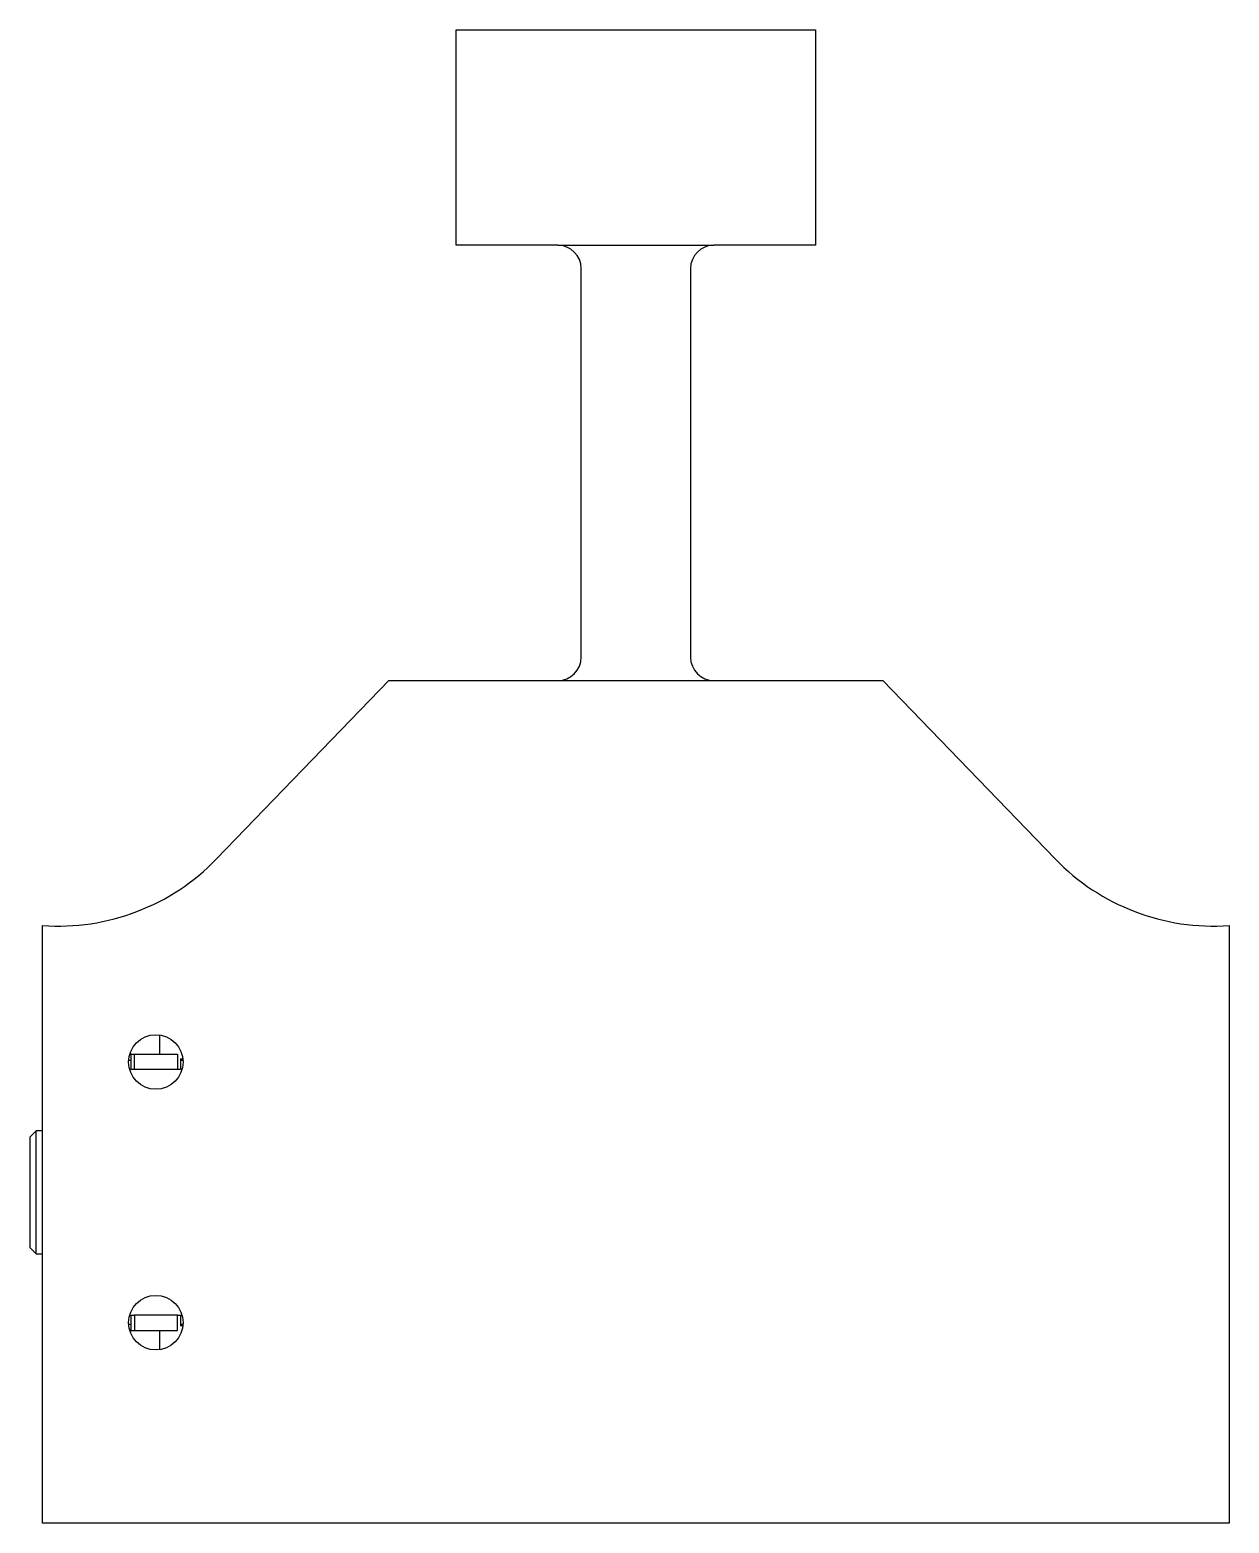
# Model space of a CAD drawing. Extents: x 2.55 to 7.7, y 3.55 to 4.51.
# Drawn here: x 2.553 to 3.321, y 3.549 to 4.506 of the extents above; entities that cross this region are included whole.
import ezdxf

# ---------------------------------------------------------------- set-up
doc = ezdxf.new("R2010")
doc.units = 0
doc.header["$MEASUREMENT"] = 0
doc.layers.get('0').update_dxf_attribs({"linetype": 'CONTINUOUS'})

msp = doc.modelspace()

# ---------------------------------------------------------------- linework, layer by layer
at = {"color": 7, "linetype": 'CONTINUOUS'}
for p, q in [((2.82639, 4.3682), (2.82639, 4.5062)), ((2.82639, 4.5062), (3.05639, 4.5062)), ((3.05639, 4.5062), (3.05639, 4.3682)), ((2.89139, 4.3682), (2.82639, 4.3682)), ((2.89139, 4.3682), (2.99139, 4.3682)), ((3.05639, 4.3682), (2.99139, 4.3682)), ((2.90639, 4.10419), (2.90639, 4.3532)), ((2.97639, 4.3532), (2.97639, 4.10419)), ((2.6728, 3.9749), (2.7832, 4.08919)), ((2.7832, 4.08919), (2.86961, 4.08919)), ((2.86961, 4.08919), (3.09958, 4.08919)), ((3.09958, 4.08919), (3.20997, 3.9749)), ((2.56139, 3.54919), (2.56139, 3.93218)), ((3.32139, 3.93218), (3.32139, 3.54919)), ((2.63639, 3.84977), (2.63639, 3.862)), ((2.61821, 3.84977), (2.61718, 3.84977)), ((2.61821, 3.84583), (2.61821, 3.84977)), ((2.61821, 3.84977), (2.62017, 3.84977)), ((2.62017, 3.83993), (2.62017, 3.84977)), ((2.62017, 3.84977), (2.64773, 3.84977)), ((2.64773, 3.84977), (2.64773, 3.83993)), ((2.61646, 3.84583), (2.61821, 3.84583)), ((2.61821, 3.83993), (2.61821, 3.84583)), ((2.62017, 3.83993), (2.61821, 3.83993)), ((2.64773, 3.83993), (2.62017, 3.83993)), ((2.6497, 3.83993), (2.64773, 3.83993)), ((2.6497, 3.84682), (2.65126, 3.84682)), ((2.6497, 3.84682), (2.6497, 3.84583)), ((2.6497, 3.84583), (2.6497, 3.83993)), ((2.6497, 3.84583), (2.65135, 3.84583)), ((2.55324, 3.79662), (2.55718, 3.80056)), ((2.56139, 3.80056), (2.55718, 3.80056)), ((2.55718, 3.72182), (2.55718, 3.80056)), ((2.55324, 3.79662), (2.55324, 3.72576)), ((2.55324, 3.72576), (2.55718, 3.72182)), ((2.55718, 3.72182), (2.56139, 3.72182)), ((2.61821, 3.67654), (2.61646, 3.67654)), ((2.61821, 3.67654), (2.61821, 3.68245)), ((2.61821, 3.68245), (2.62017, 3.68245)), ((2.61821, 3.67261), (2.61821, 3.67654)), ((2.62017, 3.68245), (2.62017, 3.67261)), ((2.64773, 3.68245), (2.62017, 3.68245)), ((2.64773, 3.67261), (2.64773, 3.68245)), ((2.64773, 3.68245), (2.6497, 3.68245)), ((2.6497, 3.68245), (2.6497, 3.67654)), ((2.65135, 3.67654), (2.6497, 3.67654)), ((2.6497, 3.67654), (2.6497, 3.67556)), ((2.65126, 3.67556), (2.6497, 3.67556)), ((2.61718, 3.67261), (2.61821, 3.67261)), ((2.61821, 3.67261), (2.62017, 3.67261)), ((2.62017, 3.67261), (2.64773, 3.67261)), ((2.63639, 3.66039), (2.63639, 3.67261)), ((3.32139, 3.54919), (2.56139, 3.54919))]:
    msp.add_line(p, q, dxfattribs=at)
for centre in [(2.63391, 3.8447), (2.63391, 3.67769)]:
    msp.add_circle(centre, 0.01748, dxfattribs=at)
for centre, radius, start, end in [((2.89133, 4.35315), 0.01506, 0.20944, 89.79071), ((2.99144, 4.35315), 0.01506, 90.20929, 179.79056), ((2.89133, 4.10424), 0.01506, 270.20954, 359.79061), ((2.99144, 4.10424), 0.01506, 180.20939, 269.79046), ((2.57144, 4.07261), 0.14079, 265.90363, 316.04925), ((3.31133, 4.07261), 0.14079, 223.95078, 274.09634)]:
    msp.add_arc(centre, radius, start, end, dxfattribs=at)

doc.saveas('drawing.dxf')
